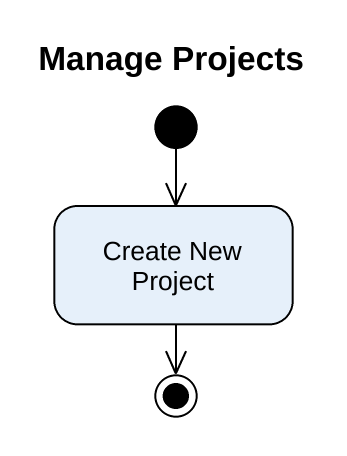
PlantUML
@startuml
title Manage Projects
hide empty description
state "Create New Project" as Create_New_Project
[*] --> Create_New_Project
Create_New_Project --> [*]
@enduml
